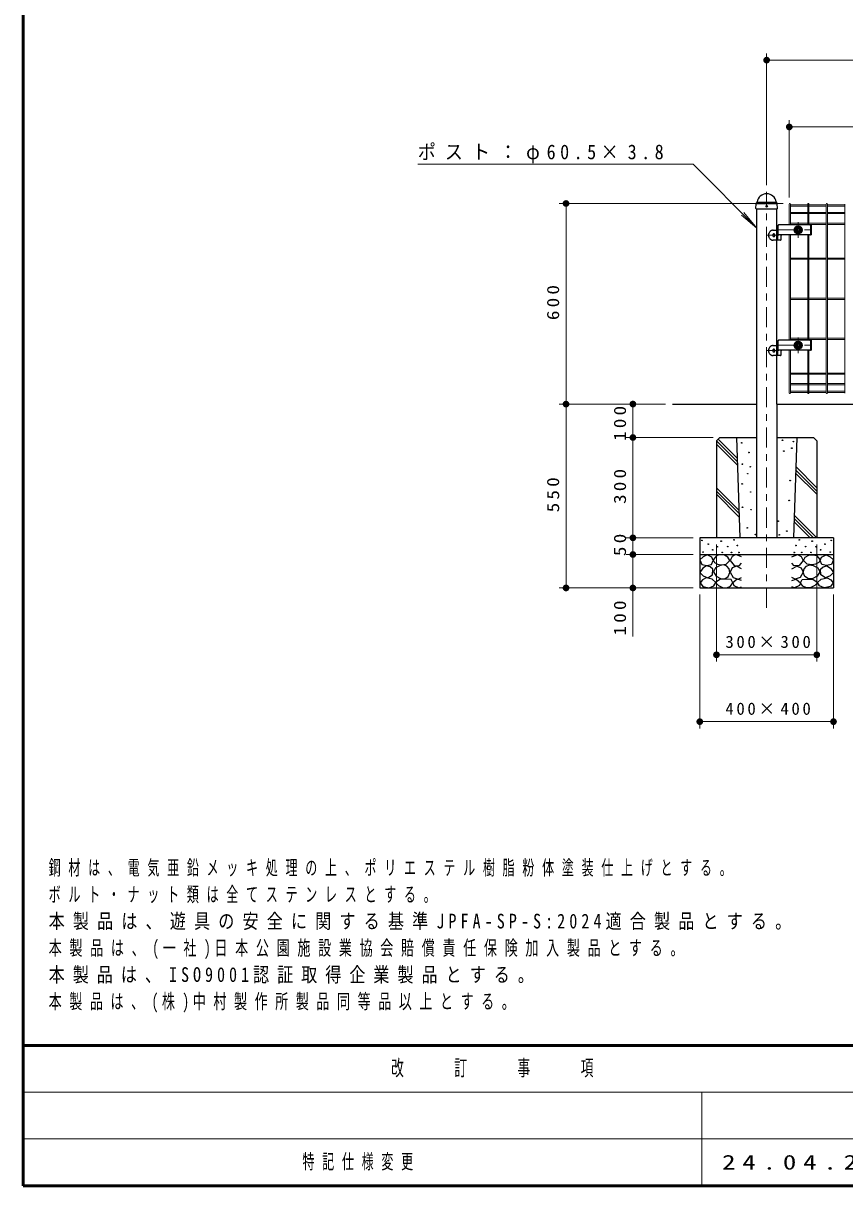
# Model space of a CAD drawing. Units: millimetres on the paper, scale 1:20. Extents: x -385 to 0, y 0 to 267.
# Drawn here: x -385 to -262.2, y 0 to 173.9 of the extents above; entities that cross this region are included whole.
import ezdxf

# ---------------------------------------------------------------- set-up
doc = ezdxf.new("R2010")
doc.units = ezdxf.units.MM
doc.linetypes.add('USER1', pattern=[4.5, 2.5, -2])
doc.linetypes.add('USER2', pattern=[6, 3, -1, 1, -1])
doc.layers.add('LY_1', color=7, linetype='Continuous', lineweight=13)
doc.styles.add('ＭＳ ゴシック', font='')
doc.styles.get('ＭＳ ゴシック').set_extended_font_data('MS Gothic')

# ---------------------------------------------------------------- blocks, each defined once
blk = doc.blocks.new('filled_dot')
at = {"color": 0, "linetype": 'Continuous', "lineweight": -2, "const_width": 1.25}
blk.add_lwpolyline([(-0.625, 0, 1), (0.625, 0, 1)], format="xyb", close=True, dxfattribs=at)

msp = doc.modelspace()

# ---------------------------------------------------------------- linework, layer by layer
at = {"layer": 'LY_1', "lineweight": 50}
for p, q in [((-385, 267), (-385, 0)), ((-385, 21), (0, 21)), ((-385, 0), (0, 0))]:
    msp.add_line(p, q, dxfattribs=at)
at = {"layer": 'LY_1'}
for p, q in [((-273.834, 149.643), (-273.834, 169.362)), ((-273.834, 168.362), (-208.834, 168.362)), ((-270.445, 147.825), (-270.445, 159.362)), ((-270.445, 158.362), (-211.673, 158.362)), ((-325.999, 152.789), (-284.844, 152.789)), ((-284.844, 152.789), (-275.304, 143.248)), ((-271.355, 146.915), (-304.834, 146.915)), ((-303.834, 116.912), (-303.834, 146.915)), ((-270.445, 143.712), (-270.445, 146.825)), ((-270.265, 146.825), (-270.265, 143.712)), ((-270.265, 146.715), (-267.681, 146.715)), ((-270.265, 146.535), (-267.681, 146.535)), ((-267.681, 143.712), (-267.681, 146.825)), ((-267.501, 146.825), (-267.501, 143.712)), ((-267.501, 146.715), (-264.917, 146.715)), ((-267.501, 146.535), (-264.917, 146.535)), ((-264.917, 118.569), (-264.917, 146.825)), ((-264.737, 146.825), (-264.737, 118.569)), ((-264.737, 146.715), (-262.153, 146.715)), ((-264.737, 146.535), (-262.153, 146.535)), ((-262.153, 118.569), (-262.153, 146.825)), ((-275.304, 143.248), (-277.602, 145.177)), ((-275.304, 143.248), (-277.232, 145.546)), ((-270.265, 145.585), (-267.681, 145.585)), ((-270.265, 145.405), (-267.681, 145.405)), ((-267.501, 145.585), (-264.917, 145.585)), ((-267.501, 145.405), (-264.917, 145.405)), ((-264.737, 145.585), (-262.153, 145.585)), ((-264.737, 145.405), (-262.153, 145.405)), ((-270.265, 143.95), (-267.681, 143.95)), ((-270.265, 143.77), (-267.681, 143.77)), ((-267.501, 143.95), (-264.917, 143.95)), ((-267.501, 143.77), (-264.917, 143.77)), ((-264.737, 143.95), (-262.153, 143.95)), ((-264.737, 143.77), (-262.153, 143.77)), ((-270.445, 126.462), (-270.445, 142.212)), ((-270.265, 142.212), (-270.265, 126.462)), ((-267.681, 126.462), (-267.681, 142.212)), ((-267.501, 142.212), (-267.501, 126.462)), ((-270.265, 138.75), (-267.681, 138.75)), ((-270.265, 138.57), (-267.681, 138.57)), ((-267.501, 138.75), (-264.917, 138.75)), ((-267.501, 138.57), (-264.917, 138.57)), ((-264.737, 138.75), (-262.153, 138.75)), ((-264.737, 138.57), (-262.153, 138.57)), ((-270.265, 132.75), (-267.681, 132.75)), ((-270.265, 132.57), (-267.681, 132.57)), ((-267.501, 132.75), (-264.917, 132.75)), ((-267.501, 132.57), (-264.917, 132.57)), ((-264.737, 132.75), (-262.153, 132.75)), ((-264.737, 132.57), (-262.153, 132.57)), ((-270.265, 126.75), (-267.681, 126.75)), ((-270.265, 126.57), (-267.681, 126.57)), ((-267.501, 126.75), (-264.917, 126.75)), ((-267.501, 126.57), (-264.917, 126.57)), ((-264.737, 126.75), (-262.153, 126.75)), ((-264.737, 126.57), (-262.153, 126.57)), ((-270.445, 118.569), (-270.445, 124.962)), ((-270.265, 124.962), (-270.265, 118.569)), ((-267.681, 118.569), (-267.681, 124.962)), ((-267.501, 124.962), (-267.501, 118.569)), ((-270.265, 121.55), (-267.681, 121.55)), ((-270.265, 121.37), (-267.681, 121.37)), ((-270.265, 119.989), (-267.681, 119.989)), ((-267.501, 121.55), (-264.917, 121.55)), ((-267.501, 121.37), (-264.917, 121.37)), ((-267.501, 119.989), (-264.917, 119.989)), ((-264.737, 121.55), (-262.153, 121.55)), ((-264.737, 121.37), (-262.153, 121.37)), ((-264.737, 119.989), (-262.153, 119.989)), ((-270.265, 119.809), (-267.681, 119.809)), ((-270.265, 118.825), (-267.681, 118.825)), ((-270.265, 118.645), (-267.681, 118.645)), ((-267.501, 119.809), (-264.917, 119.809)), ((-267.501, 118.825), (-264.917, 118.825)), ((-267.501, 118.645), (-264.917, 118.645)), ((-264.737, 119.809), (-262.153, 119.809)), ((-264.737, 118.825), (-262.153, 118.825)), ((-264.737, 118.645), (-262.153, 118.645)), ((-288.933, 116.912), (-304.834, 116.912)), ((-303.834, 89.412), (-303.834, 116.912)), ((-293.834, 111.912), (-293.834, 116.912)), ((-281.834, 111.912), (-294.834, 111.912)), ((-293.834, 96.912), (-293.834, 111.912)), ((-278.213, 108.291), (-281.334, 111.411)), ((-278.23, 108.803), (-281.086, 111.659)), ((-278.196, 107.779), (-281.334, 110.916)), ((-266.334, 103.416), (-269.511, 106.594)), ((-266.334, 103.911), (-269.495, 107.073)), ((-266.334, 104.406), (-269.479, 107.552)), ((-277.971, 101.044), (-281.334, 104.406)), ((-277.954, 100.532), (-281.334, 103.911)), ((-277.937, 100.02), (-281.334, 103.417)), ((-267.329, 96.912), (-269.753, 99.336)), ((-266.834, 96.911), (-269.737, 99.815)), ((-266.339, 96.912), (-269.721, 100.294)), ((-284.834, 96.912), (-294.834, 96.912)), ((-293.834, 94.412), (-293.834, 96.912)), ((-281.334, 95.912), (-281.334, 78.412)), ((-266.334, 95.912), (-266.334, 78.412)), ((-284.834, 94.412), (-294.834, 94.412)), ((-293.834, 82.152), (-293.834, 94.412)), ((-294.834, 89.412), (-304.834, 89.412)), ((-284.834, 89.412), (-294.834, 89.412)), ((-283.834, 88.412), (-283.834, 68.412)), ((-263.834, 88.412), (-263.834, 68.412)), ((-266.334, 79.412), (-281.334, 79.412)), ((-263.834, 69.412), (-283.834, 69.412)), ((-385, 14), (-243.5, 14)), ((-283.5, 14), (-283.5, 0)), ((-385, 7), (-243.5, 7))]:
    msp.add_line(p, q, dxfattribs=at)
at = {"layer": 'LY_1', "linetype": 'USER2'}
for p, q in [((-273.834, 86.427), (-273.834, 148.643)), ((-272.161, 142.962), (-267.121, 142.962)), ((-269.121, 144.102), (-269.121, 141.8)), ((-272.161, 142.162), (-273.834, 142.162)), ((-272.161, 125.712), (-267.121, 125.712)), ((-269.121, 126.852), (-269.121, 124.55)), ((-272.161, 124.912), (-273.834, 124.912))]:
    msp.add_line(p, q, dxfattribs=at)
at = {"layer": 'LY_1', "lineweight": 25}
for p, q in [((-275.443, 146.152), (-275.423, 146.878)), ((-275.443, 146.152), (-275.405, 146.112)), ((-275.405, 146.112), (-272.262, 146.112)), ((-275.362, 147.023), (-275.294, 147.091)), ((-275.361, 146.937), (-272.307, 146.937)), ((-275.346, 146.912), (-272.321, 146.912)), ((-275.346, 146.112), (-275.346, 116.912)), ((-275.225, 147.111), (-272.443, 147.111)), ((-272.306, 147.023), (-272.373, 147.091)), ((-272.321, 116.912), (-272.321, 146.112)), ((-272.224, 146.152), (-272.262, 146.112)), ((-272.224, 146.152), (-272.244, 146.878)), ((-272.886, 142.912), (-272.161, 142.912)), ((-272.161, 141.412), (-272.161, 143.612)), ((-272.121, 142.312), (-272.121, 143.612)), ((-267.121, 143.712), (-272.061, 143.712)), ((-269.121, 143.192), (-269.321, 143.077)), ((-269.321, 143.077), (-269.321, 142.846)), ((-269.121, 142.731), (-269.321, 142.846)), ((-268.921, 143.077), (-269.121, 143.192)), ((-268.921, 142.846), (-269.121, 142.731)), ((-268.921, 143.077), (-268.921, 142.846)), ((-267.261, 143.612), (-267.261, 142.312)), ((-267.121, 142.212), (-267.121, 143.712)), ((-271.761, 141.412), (-272.886, 141.412)), ((-267.121, 142.212), (-272.021, 142.212)), ((-271.661, 141.512), (-271.661, 142.112)), ((-272.886, 125.662), (-272.161, 125.662)), ((-272.161, 124.162), (-272.161, 126.362)), ((-272.121, 125.062), (-272.121, 126.362)), ((-267.121, 126.462), (-272.061, 126.462)), ((-269.121, 125.942), (-269.321, 125.827)), ((-269.321, 125.827), (-269.321, 125.596)), ((-269.121, 125.481), (-269.321, 125.596)), ((-268.921, 125.827), (-269.121, 125.942)), ((-268.921, 125.596), (-269.121, 125.481)), ((-268.921, 125.827), (-268.921, 125.596)), ((-267.261, 126.362), (-267.261, 125.062)), ((-267.121, 124.962), (-267.121, 126.462)), ((-271.761, 124.162), (-272.886, 124.162)), ((-267.121, 124.962), (-272.021, 124.962)), ((-271.661, 124.262), (-271.661, 124.862)), ((-287.933, 116.912), (-275.346, 116.912)), ((-275.346, 116.912), (-275.346, 96.912)), ((-272.321, 116.912), (-210.346, 116.912)), ((-272.321, 116.912), (-272.321, 96.912)), ((-281.334, 111.412), (-280.834, 111.912)), ((-281.334, 111.412), (-281.334, 96.912)), ((-280.834, 111.912), (-275.346, 111.912)), ((-278.334, 111.912), (-277.834, 96.912)), ((-272.321, 111.912), (-266.834, 111.912)), ((-269.334, 111.912), (-269.834, 96.912)), ((-266.834, 111.912), (-266.334, 111.412)), ((-266.334, 111.412), (-266.334, 96.912)), ((-263.834, 96.912), (-283.834, 96.912)), ((-283.834, 96.912), (-283.834, 89.412)), ((-263.834, 96.912), (-263.834, 89.412)), ((-283.834, 94.412), (-263.834, 94.412)), ((-283.834, 89.412), (-263.834, 89.412))]:
    msp.add_line(p, q, dxfattribs=at)
at = {"layer": 'LY_1', "linetype": 'USER1'}
for p, q in [((-267.236, 142.212), (-267.236, 143.712)), ((-267.236, 124.962), (-267.236, 126.462))]:
    msp.add_line(p, q, dxfattribs=at)
at = {"layer": 'LY_1', "lineweight": 25}
for points in [[(-272.886, 142.912), (-272.975, 142.905), (-273.063, 142.886), (-273.148, 142.854), (-273.228, 142.811), (-273.303, 142.757), (-273.37, 142.692), (-273.429, 142.618), (-273.479, 142.537), (-273.519, 142.449), (-273.548, 142.356), (-273.565, 142.259), (-273.571, 142.162), (-273.565, 142.064), (-273.548, 141.967), (-273.519, 141.874), (-273.479, 141.787), (-273.429, 141.705), (-273.37, 141.631), (-273.303, 141.566), (-273.228, 141.512), (-273.148, 141.469), (-273.063, 141.437), (-272.975, 141.418), (-272.886, 141.412)], [(-272.858, 142.912), (-272.947, 142.905), (-273.035, 142.886), (-273.12, 142.854), (-273.201, 142.811), (-273.275, 142.757), (-273.343, 142.692), (-273.402, 142.618), (-273.451, 142.537), (-273.491, 142.449), (-273.52, 142.356), (-273.537, 142.259), (-273.543, 142.162), (-273.537, 142.064), (-273.52, 141.967), (-273.491, 141.874), (-273.451, 141.787), (-273.402, 141.705), (-273.343, 141.631), (-273.275, 141.566), (-273.201, 141.512), (-273.12, 141.469), (-273.035, 141.437), (-272.947, 141.418), (-272.858, 141.412)], [(-272.886, 125.662), (-272.975, 125.655), (-273.063, 125.636), (-273.148, 125.604), (-273.228, 125.561), (-273.303, 125.507), (-273.37, 125.442), (-273.429, 125.368), (-273.479, 125.287), (-273.519, 125.199), (-273.548, 125.106), (-273.565, 125.009), (-273.571, 124.912), (-273.565, 124.814), (-273.548, 124.717), (-273.519, 124.624), (-273.479, 124.537), (-273.429, 124.455), (-273.37, 124.381), (-273.303, 124.316), (-273.228, 124.262), (-273.148, 124.219), (-273.063, 124.187), (-272.975, 124.168), (-272.886, 124.162)], [(-272.858, 125.662), (-272.947, 125.655), (-273.035, 125.636), (-273.12, 125.604), (-273.201, 125.561), (-273.275, 125.507), (-273.343, 125.442), (-273.402, 125.368), (-273.451, 125.287), (-273.491, 125.199), (-273.52, 125.106), (-273.537, 125.009), (-273.543, 124.912), (-273.537, 124.814), (-273.52, 124.717), (-273.491, 124.624), (-273.451, 124.537), (-273.402, 124.455), (-273.343, 124.381), (-273.275, 124.316), (-273.201, 124.262), (-273.12, 124.219), (-273.035, 124.187), (-272.947, 124.168), (-272.858, 124.162)], [(-277.584, 94.076), (-278.439, 94.393), (-278.978, 94.124), (-279.295, 93.522), (-278.708, 92.762), (-277.932, 92.698), (-277.584, 93.094)], [(-270.084, 94.076), (-269.228, 94.393), (-268.69, 94.124), (-268.373, 93.522), (-268.959, 92.762), (-269.735, 92.698), (-270.084, 93.094)], [(-277.6, 92.27), (-278.36, 92.666), (-278.994, 92.413), (-279.295, 91.763), (-278.851, 90.987), (-278.091, 90.75), (-277.6, 90.955)], [(-270.068, 92.27), (-269.307, 92.666), (-268.674, 92.413), (-268.373, 91.763), (-268.816, 90.987), (-269.577, 90.75), (-270.068, 90.955)], [(-277.584, 90.544), (-278.249, 90.75), (-278.899, 90.195), (-278.724, 89.799), (-277.996, 89.435), (-277.584, 89.593)], [(-270.084, 90.544), (-269.418, 90.75), (-268.769, 90.195), (-268.943, 89.799), (-269.672, 89.435), (-270.084, 89.593)]]:
    msp.add_lwpolyline(points, dxfattribs=at)
for points in [[(-272.759, 142.362), (-272.773, 142.361), (-272.787, 142.358), (-272.8, 142.355), (-272.814, 142.349), (-272.827, 142.343), (-272.839, 142.335), (-272.851, 142.325), (-272.862, 142.315), (-272.872, 142.303), (-272.882, 142.29), (-272.89, 142.276), (-272.898, 142.262), (-272.904, 142.246), (-272.91, 142.23), (-272.914, 142.213), (-272.917, 142.196), (-272.919, 142.179), (-272.92, 142.162), (-272.919, 142.144), (-272.917, 142.127), (-272.914, 142.11), (-272.91, 142.093), (-272.904, 142.077), (-272.898, 142.062), (-272.89, 142.047), (-272.882, 142.033), (-272.872, 142.02), (-272.862, 142.008), (-272.851, 141.998), (-272.839, 141.988), (-272.827, 141.98), (-272.814, 141.974), (-272.8, 141.968), (-272.787, 141.965), (-272.773, 141.962), (-272.759, 141.962), (-272.745, 141.962), (-272.731, 141.965), (-272.717, 141.968), (-272.704, 141.974), (-272.691, 141.98), (-272.678, 141.988), (-272.666, 141.998), (-272.655, 142.008), (-272.645, 142.02), (-272.635, 142.033), (-272.627, 142.047), (-272.619, 142.062), (-272.613, 142.077), (-272.607, 142.093), (-272.603, 142.11), (-272.6, 142.127), (-272.598, 142.144), (-272.598, 142.162), (-272.598, 142.179), (-272.6, 142.196), (-272.603, 142.213), (-272.607, 142.23), (-272.613, 142.246), (-272.619, 142.262), (-272.627, 142.276), (-272.635, 142.29), (-272.645, 142.303), (-272.655, 142.315), (-272.666, 142.325), (-272.678, 142.335), (-272.691, 142.343), (-272.704, 142.349), (-272.717, 142.355), (-272.731, 142.358), (-272.745, 142.361)], [(-272.759, 125.112), (-272.773, 125.111), (-272.787, 125.108), (-272.8, 125.105), (-272.814, 125.099), (-272.827, 125.093), (-272.839, 125.085), (-272.851, 125.075), (-272.862, 125.065), (-272.872, 125.053), (-272.882, 125.04), (-272.89, 125.026), (-272.898, 125.012), (-272.904, 124.996), (-272.91, 124.98), (-272.914, 124.963), (-272.917, 124.946), (-272.919, 124.929), (-272.92, 124.912), (-272.919, 124.894), (-272.917, 124.877), (-272.914, 124.86), (-272.91, 124.843), (-272.904, 124.827), (-272.898, 124.812), (-272.89, 124.797), (-272.882, 124.783), (-272.872, 124.77), (-272.862, 124.758), (-272.851, 124.748), (-272.839, 124.738), (-272.827, 124.73), (-272.814, 124.724), (-272.8, 124.718), (-272.787, 124.715), (-272.773, 124.712), (-272.759, 124.712), (-272.745, 124.712), (-272.731, 124.715), (-272.717, 124.718), (-272.704, 124.724), (-272.691, 124.73), (-272.678, 124.738), (-272.666, 124.748), (-272.655, 124.758), (-272.645, 124.77), (-272.635, 124.783), (-272.627, 124.797), (-272.619, 124.812), (-272.613, 124.827), (-272.607, 124.843), (-272.603, 124.86), (-272.6, 124.877), (-272.598, 124.894), (-272.598, 124.912), (-272.598, 124.929), (-272.6, 124.946), (-272.603, 124.963), (-272.607, 124.98), (-272.613, 124.996), (-272.619, 125.012), (-272.627, 125.026), (-272.635, 125.04), (-272.645, 125.053), (-272.655, 125.065), (-272.666, 125.075), (-272.678, 125.085), (-272.691, 125.093), (-272.704, 125.099), (-272.717, 125.105), (-272.731, 125.108), (-272.745, 125.111)], [(-282.711, 94.382), (-283.345, 94.081), (-283.82, 93.605), (-283.519, 92.908), (-282.79, 92.766), (-282.093, 92.924), (-281.84, 93.51), (-282.03, 94.017)], [(-280.74, 94.386), (-281.267, 94.251), (-281.848, 93.616), (-281.618, 93.197), (-281.161, 92.959), (-280.645, 92.886), (-279.902, 92.954), (-279.335, 93.494), (-279.618, 93.994), (-280.152, 94.305)], [(-266.927, 94.386), (-266.4, 94.251), (-265.819, 93.616), (-266.049, 93.197), (-266.506, 92.959), (-267.022, 92.886), (-267.765, 92.954), (-268.333, 93.494), (-268.049, 93.994), (-267.516, 94.305)], [(-264.956, 94.382), (-264.322, 94.081), (-263.847, 93.605), (-264.148, 92.908), (-264.877, 92.766), (-265.574, 92.924), (-265.827, 93.51), (-265.637, 94.017)], [(-282.838, 92.734), (-283.377, 92.385), (-283.82, 91.704), (-283.313, 91.245), (-282.648, 90.928), (-281.951, 91.372), (-281.872, 92.211), (-282.279, 92.574)], [(-281.375, 91.17), (-280.754, 90.825), (-280.078, 90.778), (-279.564, 91.139), (-279.321, 91.737), (-279.433, 92.275), (-279.78, 92.683), (-280.246, 92.848), (-280.781, 92.791), (-281.47, 92.422), (-281.767, 91.845)], [(-266.292, 91.17), (-266.914, 90.825), (-267.59, 90.778), (-268.103, 91.139), (-268.346, 91.737), (-268.235, 92.275), (-267.887, 92.683), (-267.421, 92.848), (-266.887, 92.791), (-266.197, 92.422), (-265.9, 91.845)], [(-264.829, 92.734), (-264.291, 92.385), (-263.847, 91.704), (-264.354, 91.245), (-265.019, 90.928), (-265.717, 91.372), (-265.796, 92.211), (-265.388, 92.574)], [(-282.879, 90.937), (-283.448, 90.618), (-283.785, 90.196), (-283.382, 89.63), (-282.439, 89.426), (-281.724, 89.746), (-281.45, 90.251), (-281.99, 90.706)], [(-280.024, 90.73), (-280.808, 90.69), (-281.47, 90.217), (-281.037, 89.757), (-280.348, 89.446), (-279.783, 89.438), (-279.24, 89.662), (-278.902, 90.19), (-279.159, 90.676)], [(-267.644, 90.73), (-266.86, 90.69), (-266.198, 90.217), (-266.63, 89.757), (-267.319, 89.446), (-267.884, 89.438), (-268.427, 89.662), (-268.765, 90.19), (-268.509, 90.676)], [(-264.788, 90.937), (-264.22, 90.618), (-263.882, 90.196), (-264.285, 89.63), (-265.228, 89.426), (-265.944, 89.746), (-266.217, 90.251), (-265.678, 90.706)]]:
    msp.add_lwpolyline(points, close=True, dxfattribs=at)
for centre, radius in [((-273.834, 146.512), 0.125), ((-269.121, 142.962), 0.6), ((-269.121, 142.962), 0.525), ((-269.121, 142.962), 0.375), ((-269.121, 125.712), 0.6), ((-269.121, 125.712), 0.525), ((-269.121, 125.712), 0.375), ((-271.453, 111.493), 0.05), ((-269.828, 111.296), 0.05), ((-277.559, 111.123), 0.05), ((-276.475, 109.671), 0.05), ((-271.256, 109.892), 0.05), ((-270.075, 110.311), 0.05), ((-277.46, 107.923), 0.05), ((-276.655, 106.504), 0.035), ((-276.272, 107.53), 0.035), ((-277.485, 104.969), 0.05), ((-270.321, 105.461), 0.05), ((-276.218, 103.755), 0.035), ((-277.436, 101.473), 0.05), ((-276.151, 101.114), 0.035), ((-270.469, 102.507), 0.05), ((-272.093, 99.405), 0.05), ((-276.722, 98.396), 0.05), ((-275.491, 97.386), 0.05), ((-271.946, 97.362), 0.05), ((-270.813, 97.928), 0.05), ((-283.503, 96.52), 0.05), ((-282.553, 95.95), 0.05), ((-281.206, 95.586), 0.05), ((-280.636, 96.409), 0.05), ((-279.659, 95.589), 0.05), ((-278.713, 96.616), 0.05), ((-278.213, 95.765), 0.05), ((-269.455, 95.765), 0.05), ((-268.955, 96.616), 0.05), ((-268.008, 95.589), 0.05), ((-267.031, 96.409), 0.05), ((-266.461, 95.586), 0.05), ((-265.115, 95.95), 0.05), ((-264.164, 96.52), 0.05), ((-283.345, 94.778), 0.05), ((-281.903, 95.11), 0.05), ((-280.462, 94.73), 0.05), ((-279.078, 94.738), 0.05), ((-277.97, 94.711), 0.05), ((-269.698, 94.711), 0.05), ((-268.59, 94.738), 0.05), ((-267.206, 94.73), 0.05), ((-265.764, 95.11), 0.05), ((-264.322, 94.778), 0.05)]:
    msp.add_circle(centre, radius, dxfattribs=at)
at = {"layer": 'LY_1', "linetype": 'USER1'}
for centre, radius in [((-269.121, 142.962), 0.375), ((-269.121, 142.962), 0.312), ((-269.121, 125.712), 0.375), ((-269.121, 125.712), 0.312)]:
    msp.add_circle(centre, radius, dxfattribs=at)
at = {"layer": 'LY_1'}
for centre in [(-269.121, 142.962), (-269.121, 125.712)]:
    msp.add_circle(centre, 0.275, dxfattribs=at)
at = {"layer": 'LY_1', "lineweight": 25}
for centre, radius, start, end in [((-273.834, 146.908), 1.454, 9.17167, 170.82833), ((-275.213, 146.875), 0.21, 135, 178.99406), ((-275.358, 147.154), 0.09, 315, 350.82833), ((-272.309, 147.154), 0.09, 186.19155, 225), ((-272.454, 146.875), 0.21, 1.00594, 45), ((-272.061, 143.612), 0.1, 90, 180), ((-272.021, 143.612), 0.1, 90, 180), ((-267.361, 143.612), 0.1, 0, 90), ((-272.021, 142.312), 0.1, 180, 270), ((-271.761, 141.512), 0.1, 270, 0), ((-271.561, 142.112), 0.1, 90, 180), ((-267.361, 142.312), 0.1, 270, 0), ((-272.061, 126.362), 0.1, 90, 180), ((-272.021, 126.362), 0.1, 90, 180), ((-267.361, 126.362), 0.1, 0, 90), ((-272.021, 125.062), 0.1, 180, 270), ((-271.761, 124.262), 0.1, 270, 0), ((-271.561, 124.862), 0.1, 90, 180), ((-267.361, 125.062), 0.1, 270, 0)]:
    msp.add_arc(centre, radius, start, end, dxfattribs=at)
at = {"layer": 'LY_1'}
for centre, start, end in [((-270.355, 146.825), 0, 180), ((-267.591, 146.825), 0, 180), ((-264.827, 146.825), 0, 180), ((-270.355, 118.57), 180, 0), ((-267.591, 118.57), 180, 0), ((-264.827, 118.57), 180, 0)]:
    msp.add_arc(centre, 0.09, start, end, dxfattribs=at)

# ---------------------------------------------------------------- block references
at = {"layer": 'LY_1', "xscale": 0.4, "yscale": 0.4}
for p in [(-273.834, 168.362), (-270.445, 158.362), (-281.334, 79.412), (-283.834, 69.412)]:
    msp.add_blockref('filled_dot', p, dxfattribs=at)
for p, rotation in [((-303.834, 146.915), 270), ((-303.834, 116.912), 90), ((-303.834, 116.912), 270), ((-293.834, 116.912), 270), ((-293.834, 111.912), 270), ((-293.834, 111.912), 90), ((-293.834, 96.912), 270), ((-293.834, 96.912), 90), ((-293.834, 94.412), 270), ((-293.834, 94.412), 90), ((-303.834, 89.412), 90), ((-293.834, 89.412), 90), ((-266.334, 79.412), 180), ((-263.834, 69.412), 180)]:
    msp.add_blockref('filled_dot', p, dxfattribs=dict(at, rotation=rotation))

# ---------------------------------------------------------------- texts
at = {"layer": 'LY_1', "style": 'ＭＳ ゴシック'}
for s, insert, char_height, attachment_point in [('\\T1.5;\\W0.9;ポスト：φ60.5×3.8', (-325.999, 152.939), 2.199, 7), ('\\T1.32;300×300', (-273.414, 80.412), 1.833, 8), ('\\T1.32;400×400', (-273.414, 70.412), 1.833, 8), ('\\T1.64;\\W0.6;鋼材は、電気亜鉛メッキ処理の上、ポリエステル樹脂粉体塗装仕上げとする。', (-381.198, 48.684), 2.199, 1), ('\\T1.64;\\W0.6;ボルト・ナット類は全てステンレスとする。', (-381.198, 44.684), 2.199, 1), ('\\T1.51;\\W0.8;本製品は、遊具の安全に関する基準JPFA-SP-S:2024適合製品とする。', (-381.198, 40.684), 2.199, 1), ('\\T1.59;\\W0.65;本製品は、(一社)日本公園施設業協会賠償責任保険加入製品とする。', (-381.198, 36.684), 2.199, 1), ('\\T1.5;\\W0.8;本製品は、ISO9001認証取得企業製品とする。', (-381.198, 32.684), 2.199, 1), ('\\T1.58;\\W0.65;本製品は、(株)中村製作所製品同等品以上とする。', (-381.198, 28.684), 2.199, 1), ('\\T1.64;\\W0.6;改\u3000\u3000訂\u3000\u3000事\u3000\u3000項', (-314.25, 17.5), 2.346, 5), ('\\T1.64;\\W0.6;特記仕様変更', (-343.25, 3.5), 2.199, 4), ('\\T1.5;\\W1.35;24.04.22', (-280.5, 3.5), 2.199, 4)]:
    msp.add_mtext(s, dxfattribs=dict(at, insert=insert, char_height=char_height, attachment_point=attachment_point))
at = {"layer": 'LY_1', "char_height": 1.833, "attachment_point": 8, "rotation": 90, "style": 'ＭＳ ゴシック'}
for s, insert in [('\\T1.33;\\W1.15;600', (-304.834, 132.33)), ('\\T1.33;\\W1.15;100', (-294.834, 114.256)), ('\\T1.33;\\W1.15;300', (-294.834, 104.828)), ('\\T1.33;\\W1.15;550', (-304.834, 103.577)), ('\\T1.34;\\W1.15;50', (-294.834, 96.089)), ('\\T1.33;\\W1.15;100', (-294.834, 85.152))]:
    msp.add_mtext(s, dxfattribs=dict(at, insert=insert))

doc.saveas('drawing.dxf')
